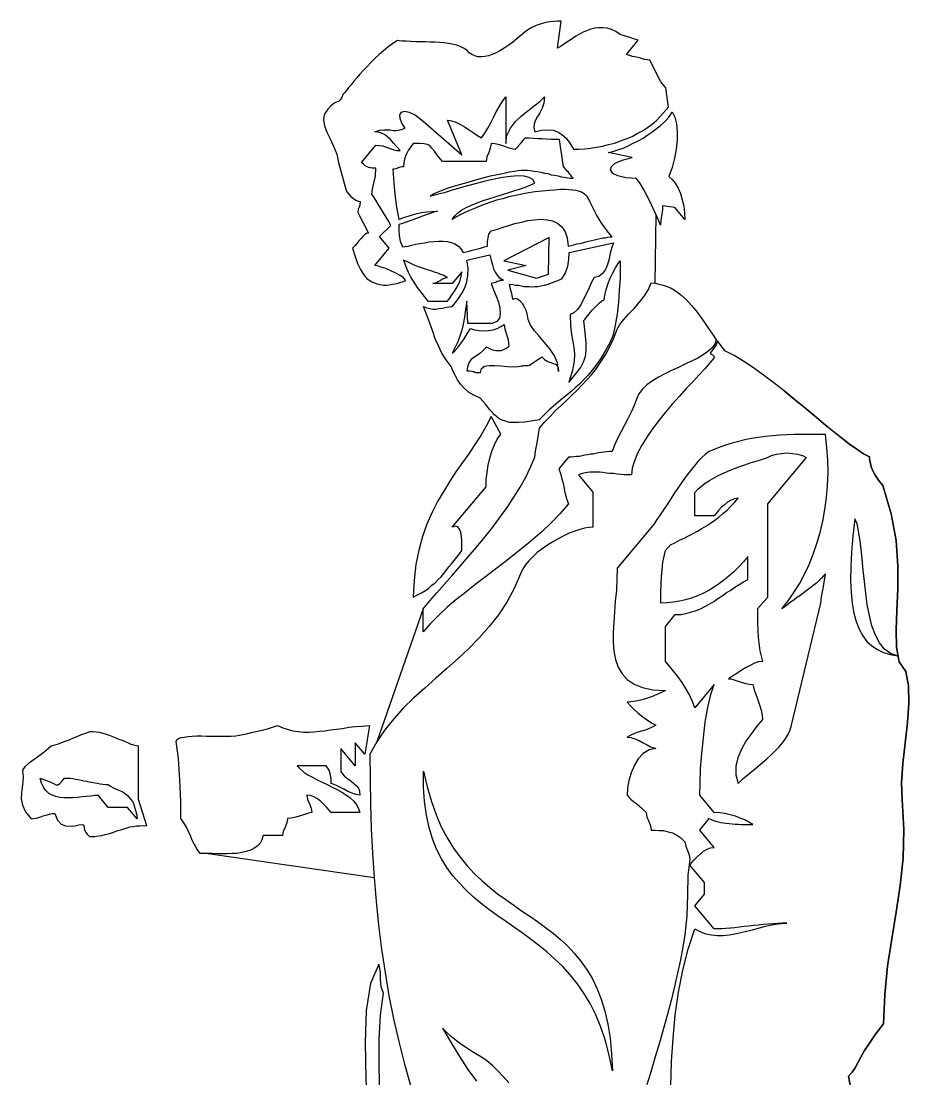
# Model space of a CAD drawing. Extents: x 142.12 to 142.78, y 53.81 to 55.57.
# Drawn here: x 142.117 to 142.777, y 54.781 to 55.567 of the extents above; entities that cross this region are included whole.
import ezdxf

# ---------------------------------------------------------------- set-up
doc = ezdxf.new("R2010")
doc.units = 0
doc.layers.get('0').update_dxf_attribs({"linetype": 'CONTINUOUS'})

msp = doc.modelspace()

# ---------------------------------------------------------------- linework, layer by layer
for p, q in [((142.58806, 55.37232), (142.58884, 55.42327)), ((142.50933, 55.40623), (142.47552, 55.38903)), ((142.50874, 55.37896), (142.50933, 55.40623)), ((142.47552, 55.38903), (142.49213, 55.38548)), ((142.49213, 55.38548), (142.47849, 55.38192)), ((142.47849, 55.38192), (142.49984, 55.37599)), ((142.49984, 55.37599), (142.50874, 55.37896)), ((142.41554, 55.13018), (142.38132, 55.03138)), ((142.25587, 54.94814), (142.37918, 54.93044))]:
    msp.add_line(p, q)
at = {"linetype": 'CONTINUOUS'}
for points in [[(142.52738, 55.4719), (142.53146, 55.47209), (142.53574, 55.47228), (142.54002, 55.47287), (142.54449, 55.47345), (142.54896, 55.47423), (142.55344, 55.4754), (142.55791, 55.47657), (142.56239, 55.47812), (142.56667, 55.47968), (142.57094, 55.48143), (142.57483, 55.48356), (142.57872, 55.48571), (142.58242, 55.48804), (142.58592, 55.49057), (142.58903, 55.49329), (142.59176, 55.49621), (142.59798, 55.50321), (142.59603, 55.5176), (142.59234, 55.52207), (142.58417, 55.53821), (142.58242, 55.53841), (142.58008, 55.5388), (142.57717, 55.53958), (142.57425, 55.54036), (142.57133, 55.54094), (142.569, 55.54172), (142.56744, 55.54211), (142.56686, 55.5423), (142.57541, 55.553), (142.56219, 55.55728), (142.55888, 55.55942), (142.55557, 55.56097), (142.55247, 55.56194), (142.54935, 55.56233), (142.54624, 55.56233), (142.54333, 55.56194), (142.5404, 55.56136), (142.53749, 55.5602), (142.53457, 55.55902), (142.53185, 55.55747), (142.52913, 55.55592), (142.52641, 55.55416), (142.52368, 55.55241), (142.52096, 55.55047), (142.51824, 55.54872), (142.51551, 55.54716), (142.51824, 55.5672), (142.51551, 55.5672), (142.51279, 55.567), (142.50987, 55.56681), (142.50676, 55.56623), (142.50346, 55.56525), (142.49976, 55.56408), (142.49606, 55.56214), (142.49179, 55.55961), (142.48848, 55.55669), (142.48536, 55.55397), (142.48206, 55.55144), (142.47895, 55.54911), (142.47584, 55.54716), (142.47273, 55.54522), (142.46981, 55.54366), (142.46689, 55.54249), (142.46417, 55.54152), (142.46145, 55.54094), (142.45892, 55.54075), (142.45639, 55.54075), (142.45405, 55.54133), (142.45192, 55.5423), (142.44977, 55.54366), (142.44803, 55.54561), (142.44569, 55.54716), (142.44316, 55.54833), (142.44044, 55.5493), (142.43733, 55.55008), (142.43422, 55.55067), (142.4311, 55.55106), (142.4278, 55.55144), (142.4243, 55.55164), (142.42079, 55.55164), (142.4173, 55.55183), (142.4138, 55.55183), (142.4101, 55.55183), (142.4066, 55.55203), (142.4031, 55.55222), (142.39979, 55.55241), (142.39649, 55.5528), (142.39299, 55.55047), (142.38948, 55.54775), (142.38618, 55.54522), (142.38307, 55.5423), (142.37976, 55.53938), (142.37685, 55.53647), (142.37392, 55.53355), (142.3712, 55.53063), (142.36867, 55.52771), (142.36634, 55.525), (142.36401, 55.52246), (142.36206, 55.51994), (142.36011, 55.51779), (142.35856, 55.51566), (142.3572, 55.5139), (142.35603, 55.51254), (142.35486, 55.51002), (142.3537, 55.50846), (142.35273, 55.50749), (142.35176, 55.5071), (142.35058, 55.50671), (142.34903, 55.50574), (142.34709, 55.50418), (142.34475, 55.50165), (142.34203, 55.49776), (142.34145, 55.49368), (142.34223, 55.4894), (142.34417, 55.48473), (142.3465, 55.47968), (142.34903, 55.47423), (142.35136, 55.46839), (142.35273, 55.46198), (142.35778, 55.44389), (142.35817, 55.44214), (142.35895, 55.44039), (142.36031, 55.43864), (142.36187, 55.43689), (142.36381, 55.43534), (142.36556, 55.43416), (142.36732, 55.43338), (142.36887, 55.433), (142.36867, 55.43047), (142.36809, 55.42891), (142.36732, 55.42736), (142.36712, 55.42483), (142.3749, 55.40966), (142.37354, 55.40927), (142.37218, 55.40849), (142.37081, 55.40713), (142.36945, 55.40558), (142.3679, 55.40382), (142.36634, 55.40188), (142.36478, 55.40013), (142.36303, 55.39838), (142.36517, 55.39216), (142.36693, 55.3869), (142.36906, 55.38243), (142.3712, 55.37873), (142.37373, 55.37582), (142.37704, 55.37348), (142.38112, 55.37193), (142.38618, 55.37096), (142.38851, 55.37096), (142.39065, 55.37115), (142.39279, 55.37154), (142.39493, 55.37193), (142.39707, 55.37232), (142.39901, 55.37309), (142.40096, 55.37368), (142.40271, 55.37446), (142.40115, 55.37621), (142.39863, 55.37815), (142.39532, 55.37991), (142.39163, 55.38165), (142.38793, 55.38321), (142.38443, 55.38437), (142.38171, 55.38516), (142.37976, 55.38555), (142.39045, 55.39838), (142.38326, 55.40713), (142.39163, 55.4153), (142.39006, 55.41822), (142.38812, 55.42133), (142.38618, 55.42464), (142.38423, 55.42794), (142.38229, 55.43106), (142.38053, 55.43416), (142.37879, 55.43669), (142.37743, 55.43864), (142.37801, 55.44214), (142.37898, 55.44661), (142.38015, 55.45186), (142.38053, 55.45789), (142.37918, 55.45789), (142.37782, 55.45789), (142.37645, 55.45809), (142.37528, 55.45847), (142.37392, 55.45886), (142.37257, 55.45964), (142.3712, 55.46081), (142.36984, 55.46217), (142.38053, 55.47501), (142.38307, 55.47482), (142.3854, 55.47442), (142.38754, 55.47364), (142.38968, 55.47306), (142.39163, 55.47228), (142.39376, 55.47151), (142.3961, 55.47112), (142.39863, 55.47093), (142.3961, 55.47384), (142.39357, 55.47657), (142.39143, 55.47909), (142.38929, 55.48104), (142.38696, 55.48279), (142.38481, 55.48395), (142.38229, 55.48473), (142.37976, 55.48493), (142.38346, 55.4861), (142.38637, 55.48648), (142.38871, 55.48648), (142.39104, 55.48629), (142.39337, 55.4859), (142.3957, 55.4859), (142.39863, 55.48648), (142.40232, 55.48765), (142.39979, 55.49135), (142.39863, 55.49485), (142.39843, 55.49757), (142.3996, 55.49951), (142.40193, 55.5003), (142.40523, 55.49951), (142.4099, 55.49718), (142.41554, 55.49271), (142.44452, 55.46781), (142.43383, 55.49348), (142.43675, 55.49309), (142.43985, 55.49212), (142.44297, 55.49057), (142.44647, 55.48862), (142.44977, 55.48648), (142.45289, 55.48434), (142.456, 55.4822), (142.45892, 55.48046), (142.46145, 55.48395), (142.46378, 55.48765), (142.46592, 55.49154), (142.46806, 55.49563), (142.47, 55.49971), (142.47215, 55.50359), (142.47447, 55.50729), (142.47701, 55.5108), (142.47701, 55.47618), (142.47798, 55.4822), (142.4805, 55.48765), (142.4842, 55.49251), (142.48867, 55.49679), (142.49354, 55.50049), (142.4982, 55.50418), (142.50248, 55.50749), (142.50579, 55.5108), (142.5054, 55.50632), (142.50423, 55.50243), (142.50248, 55.49912), (142.50073, 55.49621), (142.49917, 55.49348), (142.4982, 55.49076), (142.49782, 55.48804), (142.49859, 55.48493), (142.50365, 55.4861), (142.50812, 55.48648), (142.51221, 55.4861), (142.5157, 55.48493), (142.51882, 55.48279), (142.52193, 55.48007), (142.52465, 55.47637), (142.52738, 55.4719)], [(142.55324, 55.46956), (142.55675, 55.47034), (142.56044, 55.47151), (142.56433, 55.47287), (142.56803, 55.47442), (142.57172, 55.47637), (142.57541, 55.47831), (142.57911, 55.48026), (142.58261, 55.48259), (142.58572, 55.48473), (142.58884, 55.48707), (142.59176, 55.4894), (142.59428, 55.49154), (142.59642, 55.49368), (142.59817, 55.49582), (142.59972, 55.49796), (142.6007, 55.49971), (142.60265, 55.49582), (142.604, 55.49076), (142.60459, 55.48513), (142.60459, 55.4787), (142.60381, 55.47209), (142.60245, 55.46529), (142.6007, 55.45828), (142.59817, 55.45167), (142.6007, 55.44953), (142.60303, 55.44661), (142.60517, 55.44311), (142.60693, 55.43902), (142.60829, 55.43436), (142.60945, 55.4295), (142.61003, 55.42464), (142.61023, 55.41977), (142.60284, 55.42852), (142.5937, 55.42989), (142.5935, 55.42658), (142.59292, 55.42269), (142.59234, 55.41899), (142.59214, 55.4155), (142.59058, 55.41919), (142.58884, 55.42327), (142.5867, 55.42794), (142.58436, 55.4328), (142.58203, 55.43767), (142.5795, 55.44233), (142.57697, 55.44642), (142.57425, 55.45012), (142.56628, 55.4507), (142.56044, 55.45206), (142.55655, 55.454), (142.55499, 55.45653), (142.55557, 55.45906), (142.5585, 55.46159), (142.56355, 55.46392), (142.57114, 55.46587), (142.55324, 55.46956)], [(142.42994, 55.46295), (142.42644, 55.46723), (142.4241, 55.47054), (142.42216, 55.47287), (142.4206, 55.47462), (142.41866, 55.4754), (142.41632, 55.47598), (142.41302, 55.47618), (142.40835, 55.47618), (142.40699, 55.47442), (142.40582, 55.47287), (142.40446, 55.47093), (142.40349, 55.46898), (142.40252, 55.46684), (142.40174, 55.46451), (142.40135, 55.46198), (142.40115, 55.45886), (142.39998, 55.45886), (142.39882, 55.45867), (142.39785, 55.45828), (142.39707, 55.45809), (142.39629, 55.4577), (142.39532, 55.45731), (142.39415, 55.45712), (142.39299, 55.45712), (142.39376, 55.44661), (142.39454, 55.43844), (142.39551, 55.43028), (142.39746, 55.41977), (142.40096, 55.42114), (142.40446, 55.4223), (142.40777, 55.42327), (142.41127, 55.42424), (142.41477, 55.42483), (142.41846, 55.42542), (142.42236, 55.42561), (142.42624, 55.4258), (142.4241, 55.42542), (142.42079, 55.42424), (142.41652, 55.42269), (142.41185, 55.42094), (142.40719, 55.41919), (142.40291, 55.41763), (142.3996, 55.41647), (142.39746, 55.41608), (142.39746, 55.4118), (142.39785, 55.40771), (142.39863, 55.40363), (142.40018, 55.39935), (142.40213, 55.39955), (142.40446, 55.39994), (142.40719, 55.40052), (142.4101, 55.4013), (142.41341, 55.40188), (142.41672, 55.40246), (142.42021, 55.40305), (142.42371, 55.40343), (142.42702, 55.40363), (142.43032, 55.40363), (142.43363, 55.40324), (142.43655, 55.40266), (142.43927, 55.40149), (142.44181, 55.39994), (142.44375, 55.39779), (142.4453, 55.39508), (142.44764, 55.39566), (142.44977, 55.39624), (142.45211, 55.39682), (142.45444, 55.39741), (142.45659, 55.39799), (142.45892, 55.39857), (142.46125, 55.39935), (142.46358, 55.39994), (142.46358, 55.40305), (142.46397, 55.40597), (142.46456, 55.40888), (142.46611, 55.41122), (142.46845, 55.4118), (142.47156, 55.41277), (142.47525, 55.41393), (142.47934, 55.4153), (142.48381, 55.41666), (142.48867, 55.41783), (142.49354, 55.41899), (142.4984, 55.41958), (142.50307, 55.41997), (142.50774, 55.41958), (142.51182, 55.4186), (142.51551, 55.41686), (142.51882, 55.41433), (142.52115, 55.41064), (142.52271, 55.40597), (142.52349, 55.39994), (142.52562, 55.40033), (142.52777, 55.40091), (142.5299, 55.40149), (142.53205, 55.40188), (142.53418, 55.40246), (142.53652, 55.40305), (142.53866, 55.40363), (142.54079, 55.40421), (142.54294, 55.4046), (142.54507, 55.40519), (142.54722, 55.40558), (142.54916, 55.40597), (142.5511, 55.40616), (142.55286, 55.40655), (142.5546, 55.40674), (142.55616, 55.40674), (142.55344, 55.41005), (142.55091, 55.41335), (142.54858, 55.41666), (142.54644, 55.41997), (142.54449, 55.42327), (142.54274, 55.42658), (142.54119, 55.42969), (142.53963, 55.433), (142.53905, 55.43436), (142.53827, 55.43553), (142.53749, 55.43669), (142.53652, 55.43786), (142.53554, 55.43864), (142.53418, 55.43961), (142.53282, 55.4402), (142.53107, 55.44078), (142.52913, 55.44136), (142.5268, 55.44156), (142.52407, 55.44175), (142.52115, 55.44195), (142.51765, 55.44195), (142.51357, 55.44156), (142.50929, 55.44136), (142.50423, 55.44078), (142.49898, 55.4402), (142.49392, 55.43942), (142.48906, 55.43844), (142.4842, 55.43747), (142.47934, 55.4365), (142.47486, 55.43514), (142.47019, 55.43397), (142.46592, 55.43261), (142.46184, 55.43106), (142.45775, 55.4295), (142.45386, 55.42794), (142.45016, 55.42639), (142.44667, 55.42483), (142.44316, 55.42308), (142.44005, 55.42152), (142.43714, 55.41977), (142.43888, 55.42211), (142.44122, 55.42444), (142.44413, 55.42658), (142.44764, 55.42852), (142.45153, 55.43028), (142.4558, 55.43203), (142.46027, 55.43377), (142.46514, 55.43534), (142.46981, 55.43689), (142.47467, 55.43825), (142.47934, 55.43981), (142.48381, 55.44117), (142.48809, 55.44253), (142.49218, 55.44389), (142.49567, 55.44545), (142.49879, 55.44681), (142.49723, 55.44933), (142.49451, 55.45089), (142.49081, 55.45186), (142.48615, 55.45206), (142.4807, 55.45167), (142.47467, 55.45089), (142.46845, 55.44973), (142.46184, 55.44817), (142.45522, 55.44642), (142.44861, 55.44467), (142.44239, 55.44292), (142.43655, 55.44117), (142.4313, 55.43961), (142.42683, 55.43844), (142.42333, 55.43747), (142.42079, 55.43708), (142.42274, 55.43844), (142.42566, 55.43981), (142.42935, 55.44136), (142.43363, 55.44292), (142.4385, 55.44447), (142.44375, 55.44603), (142.44919, 55.44758), (142.45483, 55.44914), (142.46027, 55.4507), (142.46572, 55.45206), (142.47097, 55.45322), (142.47584, 55.4542), (142.47992, 55.45517), (142.48362, 55.45576), (142.48634, 55.45614), (142.48829, 55.45634), (142.49061, 55.45634), (142.49315, 55.45634), (142.49548, 55.45614), (142.49801, 55.45576), (142.50053, 55.45537), (142.50326, 55.45478), (142.50579, 55.4542), (142.50832, 55.45381), (142.51084, 55.45303), (142.51337, 55.45264), (142.5159, 55.45206), (142.51824, 55.45148), (142.52057, 55.45109), (142.52291, 55.4507), (142.52504, 55.45051), (142.52719, 55.45051), (142.52621, 55.45148), (142.52543, 55.45264), (142.52446, 55.45361), (142.52368, 55.45478), (142.52271, 55.45576), (142.52174, 55.45692), (142.52096, 55.45789), (142.51998, 55.45906), (142.51921, 55.46392), (142.51862, 55.46898), (142.51785, 55.47403), (142.51707, 55.47909), (142.51376, 55.47909), (142.51065, 55.47929), (142.50735, 55.47948), (142.50423, 55.47968), (142.50092, 55.47968), (142.49762, 55.47987), (142.49451, 55.48007), (142.4912, 55.48026), (142.49023, 55.47909), (142.48945, 55.47812), (142.48848, 55.47695), (142.4877, 55.47598), (142.48673, 55.47501), (142.48595, 55.47384), (142.48498, 55.47287), (142.48401, 55.4717), (142.48245, 55.4719), (142.4807, 55.47248), (142.47875, 55.47306), (142.47642, 55.47403), (142.47409, 55.47482), (142.47137, 55.4754), (142.46884, 55.47598), (142.46611, 55.47618), (142.46553, 55.47287), (142.46436, 55.46956), (142.463, 55.46626), (142.46242, 55.46295), (142.46047, 55.46295), (142.45833, 55.46295), (142.45639, 55.46295), (142.45425, 55.46295), (142.45231, 55.46295), (142.45016, 55.46295), (142.44822, 55.46295), (142.44608, 55.46295), (142.44413, 55.46295), (142.442, 55.46295), (142.44005, 55.46295), (142.43791, 55.46295), (142.43597, 55.46295), (142.43402, 55.46295), (142.43189, 55.46295), (142.42994, 55.46295)], [(142.51629, 55.30678), (142.51551, 55.313), (142.51318, 55.31844), (142.50987, 55.3235), (142.50598, 55.32817), (142.5021, 55.33264), (142.4984, 55.33692), (142.49548, 55.34101), (142.49373, 55.34529), (142.49334, 55.34839), (142.49237, 55.35151), (142.49101, 55.35442), (142.48945, 55.35715), (142.4877, 55.35909), (142.48575, 55.36046), (142.48401, 55.36104), (142.48226, 55.36026), (142.48187, 55.36337), (142.48109, 55.3661), (142.48031, 55.36881), (142.47992, 55.37174), (142.48226, 55.37135), (142.48439, 55.37096), (142.48654, 55.37076), (142.48848, 55.37038), (142.49042, 55.36999), (142.49237, 55.36979), (142.49431, 55.36979), (142.49646, 55.3696), (142.49859, 55.36979), (142.50092, 55.36999), (142.50326, 55.37038), (142.50598, 55.37096), (142.50871, 55.37174), (142.51182, 55.3729), (142.51512, 55.37406), (142.51882, 55.37563), (142.52154, 55.3801), (142.52329, 55.38496), (142.52407, 55.39002), (142.52426, 55.39508), (142.55714, 55.40227), (142.55597, 55.39877), (142.5548, 55.39468), (142.55383, 55.39041), (142.55266, 55.38632), (142.5511, 55.38243), (142.54896, 55.37951), (142.54624, 55.37737), (142.54274, 55.3766), (142.54079, 55.37309), (142.53905, 55.36901), (142.5371, 55.36473), (142.53496, 55.36046), (142.53282, 55.35637), (142.53049, 55.35287), (142.52777, 55.35034), (142.52485, 55.34898), (142.52523, 55.34062), (142.52601, 55.3342), (142.52699, 55.32894), (142.52777, 55.32447), (142.52816, 55.31981), (142.52796, 55.31436), (142.5266, 55.30755), (142.52407, 55.29841), (142.52893, 55.30464), (142.53263, 55.3095), (142.53496, 55.31377), (142.53632, 55.31786), (142.53691, 55.32253), (142.53691, 55.32817), (142.53613, 55.33537), (142.53515, 55.3447), (142.53574, 55.34529), (142.5371, 55.34703), (142.53905, 55.34956), (142.54138, 55.35229), (142.54391, 55.35501), (142.54644, 55.35754), (142.54858, 55.35929), (142.55032, 55.35987), (142.55071, 55.36337), (142.55169, 55.36745), (142.55305, 55.37174), (142.5548, 55.37602), (142.55675, 55.3801), (142.55869, 55.38379), (142.56063, 55.3869), (142.56219, 55.38904), (142.56219, 55.38321), (142.562, 55.37582), (142.56141, 55.36726), (142.56083, 55.35831), (142.55985, 55.34937), (142.5585, 55.34101), (142.55694, 55.334), (142.5548, 55.32855), (142.5513, 55.32233), (142.54799, 55.31689), (142.54468, 55.31203), (142.54138, 55.30775), (142.53827, 55.30385), (142.53496, 55.30036), (142.53185, 55.29724), (142.52874, 55.29452), (142.52562, 55.2918), (142.52252, 55.28907), (142.51921, 55.28655), (142.5159, 55.28382), (142.5126, 55.28091), (142.50909, 55.27799), (142.50559, 55.27449), (142.5019, 55.2708), (142.49606, 55.26963), (142.49101, 55.26904), (142.48673, 55.26865), (142.48284, 55.26865), (142.47953, 55.26885), (142.47681, 55.26963), (142.47428, 55.27041), (142.47215, 55.27157), (142.47039, 55.27293), (142.46864, 55.27449), (142.46709, 55.27624), (142.46533, 55.27818), (142.46378, 55.28013), (142.46203, 55.28246), (142.46008, 55.2846), (142.45795, 55.28694), (142.45328, 55.28907), (142.44939, 55.29141), (142.44608, 55.29433), (142.44336, 55.29724), (142.44122, 55.30055), (142.43947, 55.30385), (142.43772, 55.30716), (142.43636, 55.31047), (142.43266, 55.31534), (142.42955, 55.32039), (142.42702, 55.32564), (142.42468, 55.33109), (142.42274, 55.33653), (142.4206, 55.34256), (142.41846, 55.34859), (142.41593, 55.35501), (142.41827, 55.35403), (142.4206, 55.35345), (142.42274, 55.35306), (142.42488, 55.35306), (142.42722, 55.35345), (142.42994, 55.35384), (142.43325, 55.35442), (142.43714, 55.35501), (142.43985, 55.35831), (142.44239, 55.36162), (142.44472, 55.36513), (142.44667, 55.36901), (142.44803, 55.37329), (142.4488, 55.37796), (142.449, 55.3834), (142.44803, 55.38943), (142.46514, 55.39332), (142.46611, 55.38943), (142.46709, 55.38593), (142.46806, 55.38301), (142.46922, 55.38049), (142.47058, 55.37834), (142.47195, 55.37679), (142.4737, 55.37563), (142.47544, 55.37465), (142.47428, 55.37446), (142.47292, 55.37426), (142.47195, 55.37387), (142.47078, 55.37348), (142.46961, 55.3729), (142.46864, 55.37251), (142.46728, 55.37232), (142.46611, 55.37212), (142.46806, 55.36745), (142.47, 55.36279), (142.47156, 55.35812), (142.47273, 55.35384), (142.47292, 55.34976), (142.47234, 55.34645), (142.47039, 55.34392), (142.46689, 55.34237), (142.4488, 55.34237), (142.44803, 55.35909), (142.44725, 55.35267), (142.44628, 55.34703), (142.4453, 55.34198), (142.44433, 55.33731), (142.44297, 55.33303), (142.44141, 55.32875), (142.43947, 55.32467), (142.43714, 55.3202), (142.43927, 55.32214), (142.44122, 55.32428), (142.44297, 55.32642), (142.44452, 55.32855), (142.44608, 55.33109), (142.44764, 55.33342), (142.44919, 55.33595), (142.45075, 55.33867), (142.45386, 55.3377), (142.45736, 55.33712), (142.46086, 55.33692), (142.46417, 55.33712), (142.46767, 55.3377), (142.47078, 55.33867), (142.4735, 55.34004), (142.47584, 55.34159), (142.47642, 55.33809), (142.47759, 55.33439), (142.47875, 55.33031), (142.47934, 55.32526), (142.47759, 55.32389), (142.47564, 55.32292), (142.4737, 55.32214), (142.47176, 55.32195), (142.46961, 55.32195), (142.46748, 55.32253), (142.46514, 55.3235), (142.46281, 55.32486), (142.46008, 55.32214), (142.45775, 55.32), (142.45541, 55.31844), (142.45328, 55.31708), (142.45133, 55.31553), (142.44997, 55.31358), (142.4488, 55.31086), (142.44803, 55.30716), (142.45016, 55.30716), (142.45172, 55.30697), (142.4525, 55.30678), (142.45328, 55.30658), (142.45386, 55.30619), (142.45464, 55.306), (142.45619, 55.30581), (142.45833, 55.30581), (142.45911, 55.30891), (142.46125, 55.31067), (142.46475, 55.31125), (142.46903, 55.31125), (142.4737, 55.31086), (142.47837, 55.31028), (142.48265, 55.31008), (142.48634, 55.31047), (142.48751, 55.31067), (142.48848, 55.31086), (142.48964, 55.31086), (142.49061, 55.31106), (142.49159, 55.31106), (142.49257, 55.31125), (142.49373, 55.31125), (142.4947, 55.31144), (142.50384, 55.31767), (142.50598, 55.31553), (142.50832, 55.31416), (142.51045, 55.31339), (142.5124, 55.31261), (142.51396, 55.31203), (142.51532, 55.31086), (142.5161, 55.3093), (142.51629, 55.30678)], [(142.40115, 55.38943), (142.40271, 55.38477), (142.40446, 55.38049), (142.4066, 55.3766), (142.40893, 55.37271), (142.41127, 55.3692), (142.41399, 55.36571), (142.41652, 55.3624), (142.41924, 55.35909), (142.43363, 55.35909), (142.43519, 55.36104), (142.43675, 55.36317), (142.4385, 55.36571), (142.44024, 55.36843), (142.44181, 55.37135), (142.44316, 55.37446), (142.44394, 55.37757), (142.44433, 55.38088), (142.43714, 55.37212), (142.42274, 55.37212), (142.4241, 55.37232), (142.42546, 55.3729), (142.42683, 55.37348), (142.42819, 55.37446), (142.42955, 55.37524), (142.43091, 55.37582), (142.43227, 55.3764), (142.43363, 55.3766), (142.43227, 55.37737), (142.43091, 55.37796), (142.42955, 55.37854), (142.42799, 55.37912), (142.42663, 55.37971), (142.42488, 55.3803), (142.42333, 55.38088), (142.42158, 55.38146), (142.41963, 55.38204), (142.41749, 55.38282), (142.41515, 55.3836), (142.41282, 55.38437), (142.41029, 55.38535), (142.40738, 55.38652), (142.40446, 55.38788), (142.40115, 55.38943)], [(142.58514, 55.37251), (142.58806, 55.37232), (142.59097, 55.37174), (142.59409, 55.37096), (142.59701, 55.36999), (142.59992, 55.36862), (142.60245, 55.36726), (142.60498, 55.36551), (142.60712, 55.36376), (142.6114, 55.35987), (142.61509, 55.35579), (142.61859, 55.3517), (142.62171, 55.34742), (142.62481, 55.34314), (142.62774, 55.33867), (142.63065, 55.33439), (142.63357, 55.33012), (142.6324, 55.327), (142.63026, 55.32408), (142.62735, 55.32156), (142.62384, 55.31902), (142.61976, 55.31669), (142.61509, 55.31436), (142.61023, 55.31203), (142.60536, 55.30969), (142.60031, 55.30736), (142.59525, 55.30503), (142.59058, 55.3025), (142.58611, 55.29977), (142.58203, 55.29666), (142.57872, 55.29355), (142.576, 55.29005), (142.57425, 55.28616), (142.5725, 55.2813), (142.57036, 55.27644), (142.56783, 55.27157), (142.5653, 55.26671), (142.56258, 55.26165), (142.56005, 55.25679), (142.55791, 55.25193), (142.55616, 55.24707), (142.55422, 55.24707), (142.55208, 55.24687), (142.55013, 55.24668), (142.54819, 55.24648), (142.54605, 55.2461), (142.5441, 55.24571), (142.54197, 55.24532), (142.54002, 55.24512), (142.53788, 55.24473), (142.53593, 55.24434), (142.53379, 55.24395), (142.53185, 55.24356), (142.52971, 55.24337), (142.52777, 55.24318), (142.52562, 55.24298), (142.52368, 55.24298), (142.51649, 55.23423), (142.51765, 55.23093), (142.51862, 55.22762), (142.5194, 55.2245), (142.52018, 55.2212), (142.52076, 55.21789), (142.52154, 55.21478), (142.52252, 55.21148), (142.52368, 55.20817), (142.51746, 55.20098), (142.51104, 55.19436), (142.50423, 55.18775), (142.49723, 55.18172), (142.49003, 55.17569), (142.48284, 55.17005), (142.47564, 55.16441), (142.46845, 55.15896), (142.46106, 55.15332), (142.45405, 55.14807), (142.44706, 55.14243), (142.44005, 55.13699), (142.43344, 55.13135), (142.42722, 55.12551), (142.42119, 55.11928), (142.41554, 55.11306), (142.41554, 55.13018), (142.4206, 55.13602), (142.42585, 55.14204), (142.4315, 55.14846), (142.43733, 55.15508), (142.44316, 55.16188), (142.44919, 55.16888), (142.45522, 55.17608), (142.46125, 55.18327), (142.46709, 55.19067), (142.47273, 55.19805), (142.47817, 55.20564), (142.48303, 55.21322), (142.4877, 55.22062), (142.49198, 55.2282), (142.49548, 55.2356), (142.49859, 55.24298), (142.49917, 55.24746), (142.50034, 55.25368), (142.50151, 55.2599), (142.5021, 55.26457), (142.50618, 55.26924), (142.51026, 55.27351), (142.51415, 55.2776), (142.51824, 55.28149), (142.52213, 55.28519), (142.52601, 55.28888), (142.5299, 55.29258), (142.5336, 55.29647), (142.5373, 55.30036), (142.54099, 55.30444), (142.54449, 55.30891), (142.5478, 55.31377), (142.5511, 55.31902), (142.55422, 55.32486), (142.55714, 55.33109), (142.55985, 55.33809), (142.56181, 55.34159), (142.56472, 55.34529), (142.56841, 55.34937), (142.5725, 55.35364), (142.57639, 55.35831), (142.58008, 55.36298), (142.5832, 55.36765), (142.58514, 55.37251)], [(142.73567, 54.76279), (142.73198, 54.78263), (142.73451, 54.78555), (142.73685, 54.78885), (142.73879, 54.79255), (142.74112, 54.79683), (142.74384, 54.80169), (142.74735, 54.80733), (142.75201, 54.81394), (142.75785, 54.82153), (142.75882, 54.8435), (142.76096, 54.8645), (142.76407, 54.88473), (142.76738, 54.90457), (142.77029, 54.92441), (142.77244, 54.94483), (142.77302, 54.96603), (142.77166, 54.98839), (142.77127, 55.00085), (142.77224, 55.01524), (142.77399, 55.03021), (142.77574, 55.04558), (142.77672, 55.05997), (142.77652, 55.073), (142.77438, 55.0835), (142.76951, 55.0907), (142.76757, 55.10178), (142.76738, 55.11462), (142.76777, 55.12901), (142.76854, 55.14496), (142.76854, 55.16227), (142.76718, 55.18094), (142.76368, 55.20078), (142.75746, 55.22198), (142.75415, 55.22587), (142.75163, 55.22956), (142.74987, 55.23287), (142.74871, 55.23579), (142.74812, 55.23831), (142.74773, 55.24046), (142.74754, 55.24201), (142.74735, 55.24318), (142.74307, 55.24551), (142.73801, 55.24881), (142.73256, 55.25271), (142.72654, 55.25737), (142.72011, 55.26243), (142.71331, 55.26807), (142.70631, 55.2739), (142.69892, 55.28013), (142.69153, 55.28616), (142.68394, 55.29238), (142.67636, 55.29822), (142.66877, 55.30405), (142.66119, 55.3093), (142.65399, 55.31416), (142.6468, 55.31864), (142.63998, 55.32214), (142.63882, 55.3235), (142.63765, 55.32506), (142.63668, 55.32642), (142.6359, 55.32758), (142.63512, 55.32855), (142.63473, 55.32914), (142.63434, 55.32914), (142.63415, 55.32875), (142.63337, 55.32661), (142.63182, 55.32408), (142.63006, 55.32156), (142.62909, 55.32039), (142.62929, 55.31981), (142.63084, 55.31902), (142.63202, 55.31786), (142.63182, 55.3165), (142.62871, 55.313), (142.62501, 55.30872), (142.62073, 55.30424), (142.61626, 55.29919), (142.6112, 55.29394), (142.60615, 55.2883), (142.60089, 55.28246), (142.59584, 55.27644), (142.59078, 55.27021), (142.58611, 55.26398), (142.58184, 55.25796), (142.57814, 55.25193), (142.57502, 55.2459), (142.57269, 55.24026), (142.57114, 55.23481), (142.57055, 55.22976), (142.56783, 55.22976), (142.5651, 55.22995), (142.56258, 55.23015), (142.55985, 55.23034), (142.55714, 55.23073), (142.5546, 55.23093), (142.55189, 55.23112), (142.54935, 55.23151), (142.54702, 55.2317), (142.54449, 55.2317), (142.54216, 55.2317), (142.53982, 55.2317), (142.53749, 55.23151), (142.53515, 55.23112), (142.53321, 55.23054), (142.53107, 55.22976), (142.54177, 55.21692), (142.54177, 55.19086), (142.53885, 55.19067), (142.53554, 55.19008), (142.53205, 55.18911), (142.52835, 55.18794), (142.52426, 55.18639), (142.52018, 55.18444), (142.5161, 55.1823), (142.51202, 55.17997), (142.50812, 55.17744), (142.50423, 55.17472), (142.50053, 55.17199), (142.49723, 55.16888), (142.49431, 55.16577), (142.49159, 55.16266), (142.48945, 55.15955), (142.4879, 55.15624), (142.48342, 55.14535), (142.47778, 55.13524), (142.47156, 55.12571), (142.46475, 55.11695), (142.45736, 55.10859), (142.44958, 55.10081), (142.44161, 55.09322), (142.43325, 55.08584), (142.42507, 55.07864), (142.41691, 55.07125), (142.40874, 55.06405), (142.40115, 55.05647), (142.39396, 55.04849), (142.38715, 55.04033), (142.38132, 55.03138), (142.37606, 55.02204), (142.37626, 55.00337), (142.37645, 54.9849), (142.37704, 54.96661), (142.37801, 54.94852), (142.37918, 54.93044), (142.38073, 54.91255), (142.38248, 54.89485), (142.38462, 54.87715), (142.38735, 54.85984), (142.39026, 54.84253), (142.39357, 54.82542), (142.39746, 54.80849), (142.40174, 54.79157), (142.4066, 54.77504)], [(142.68394, 55.29238), (142.68394, 55.29238), (142.69153, 55.28616), (142.69892, 55.28013), (142.70631, 55.2739), (142.71331, 55.26807), (142.72011, 55.26263), (142.72654, 55.25737), (142.73256, 55.25271), (142.73801, 55.24881), (142.74307, 55.24551), (142.74735, 55.24318), (142.74754, 55.24201), (142.74773, 55.24046), (142.74812, 55.23831), (142.74871, 55.23579), (142.74987, 55.23287), (142.75163, 55.22956), (142.75415, 55.22587), (142.75746, 55.22198), (142.76368, 55.20078), (142.76718, 55.18094), (142.76854, 55.16227), (142.76854, 55.14496), (142.76777, 55.12901), (142.76738, 55.11462), (142.76757, 55.10178), (142.76951, 55.0907), (142.77438, 55.0835), (142.77652, 55.073), (142.77672, 55.05997), (142.77574, 55.04558), (142.77399, 55.03021), (142.77224, 55.01524), (142.77127, 55.00085), (142.77166, 54.98839), (142.77302, 54.96603), (142.77244, 54.94483), (142.77029, 54.92441), (142.76738, 54.90457), (142.76407, 54.88473), (142.76096, 54.8645), (142.75882, 54.8435), (142.75785, 54.82153), (142.75201, 54.81394), (142.74735, 54.80733), (142.74384, 54.80169), (142.74112, 54.79683), (142.73879, 54.79255), (142.73685, 54.78885), (142.73451, 54.78555), (142.73198, 54.78263), (142.73567, 54.76279)], [(142.46611, 55.27313), (142.46242, 55.26593), (142.45853, 55.25912), (142.45405, 55.25232), (142.44958, 55.24551), (142.44491, 55.23889), (142.44005, 55.23209), (142.43538, 55.22509), (142.43091, 55.2177), (142.42644, 55.21012), (142.42236, 55.20195), (142.41846, 55.19319), (142.41515, 55.18405), (142.41244, 55.17394), (142.41029, 55.16324), (142.40893, 55.15157), (142.40835, 55.13893), (142.41146, 55.14049), (142.41438, 55.14204), (142.4173, 55.14379), (142.41982, 55.14555), (142.42216, 55.14768), (142.42449, 55.14963), (142.42683, 55.15196), (142.42896, 55.1541), (142.43091, 55.15644), (142.43286, 55.15877), (142.4348, 55.1613), (142.43675, 55.16363), (142.43869, 55.16616), (142.44063, 55.16868), (142.44258, 55.17102), (142.44452, 55.17355), (142.44452, 55.17705), (142.44433, 55.18055), (142.44413, 55.18405), (142.44355, 55.18716), (142.44278, 55.1895), (142.44141, 55.19125), (142.43966, 55.19164), (142.43733, 55.19086), (142.46242, 55.22101), (142.46261, 55.22606), (142.4632, 55.23151), (142.46397, 55.23695), (142.46514, 55.2422), (142.4667, 55.24746), (142.46864, 55.25212), (142.47078, 55.2564), (142.47331, 55.2601), (142.46611, 55.27313)], [(142.71467, 55.2599), (142.70864, 55.2599), (142.70281, 55.2599), (142.69717, 55.2599), (142.69153, 55.25971), (142.68608, 55.25951), (142.68083, 55.25932), (142.67538, 55.25873), (142.67013, 55.25834), (142.66488, 55.25757), (142.65982, 55.25679), (142.65457, 55.25582), (142.64932, 55.25446), (142.64426, 55.25309), (142.63901, 55.25135), (142.63376, 55.2494), (142.62832, 55.24707), (142.62559, 55.24512), (142.62268, 55.24259), (142.61995, 55.23968), (142.61704, 55.23637), (142.61412, 55.23267), (142.6112, 55.22878), (142.60829, 55.2247), (142.60536, 55.22062), (142.60245, 55.21634), (142.59972, 55.21206), (142.59701, 55.20778), (142.59428, 55.20389), (142.59195, 55.2), (142.58942, 55.1965), (142.58728, 55.19339), (142.58514, 55.19067), (142.55985, 55.16033), (142.55966, 55.15216), (142.55927, 55.14398), (142.5585, 55.13582), (142.55791, 55.12784), (142.55733, 55.12007), (142.55694, 55.11267), (142.55694, 55.10548), (142.55752, 55.09867), (142.55869, 55.09245), (142.56063, 55.08681), (142.56355, 55.08195), (142.56744, 55.07767), (142.5725, 55.07416), (142.57872, 55.07164), (142.5865, 55.07008), (142.59584, 55.0695), (142.59292, 55.06794), (142.58942, 55.06639), (142.58553, 55.06483), (142.58164, 55.06347), (142.57756, 55.0623), (142.57367, 55.06153), (142.57016, 55.06094), (142.56725, 55.06075), (142.56997, 55.05783), (142.57269, 55.05511), (142.57522, 55.05277), (142.57795, 55.05064), (142.58066, 55.04869), (142.5832, 55.04694), (142.58592, 55.04519), (142.58864, 55.04363), (142.58592, 55.04208), (142.5832, 55.04091), (142.58066, 55.03994), (142.57795, 55.03915), (142.57522, 55.03838), (142.57269, 55.03741), (142.56997, 55.03624), (142.56725, 55.03488), (142.57016, 55.03449), (142.57308, 55.03352), (142.57619, 55.03216), (142.5793, 55.0306), (142.58223, 55.02904), (142.58475, 55.02768), (142.58709, 55.02671), (142.58864, 55.02632), (142.58358, 55.02535), (142.5793, 55.02263), (142.57561, 55.01873), (142.57269, 55.01387), (142.57036, 55.00823), (142.56861, 55.00259), (142.56764, 54.99695), (142.56725, 54.9917), (142.5688, 54.98995), (142.57036, 54.98839), (142.57231, 54.98665), (142.57444, 54.98509), (142.57639, 54.98353), (142.57833, 54.98198), (142.57989, 54.98023), (142.58145, 54.97867), (142.58203, 54.97537), (142.58339, 54.97225), (142.58455, 54.96894), (142.58514, 54.96564), (142.58806, 54.96564), (142.59117, 54.96545), (142.59428, 54.96525), (142.59778, 54.96447), (142.60109, 54.9635), (142.6042, 54.96195), (142.60731, 54.95981), (142.61023, 54.95689), (142.61081, 54.95377), (142.61218, 54.95047), (142.61334, 54.94736), (142.61392, 54.94405), (142.61237, 54.93219), (142.61218, 54.91741), (142.61179, 54.90185), (142.61023, 54.88765), (142.60867, 54.87851), (142.60693, 54.86917), (142.60478, 54.85925), (142.60245, 54.84933), (142.59992, 54.83903), (142.5972, 54.82872), (142.59428, 54.81822), (142.59137, 54.80752), (142.58825, 54.79702), (142.58514, 54.78652), (142.58203, 54.77621)], [(142.59972, 54.77563), (142.60031, 54.79332), (142.60148, 54.81083), (142.60303, 54.82814), (142.60556, 54.84506), (142.60867, 54.8614), (142.61257, 54.87715), (142.61762, 54.89212), (142.62171, 54.88998), (142.62579, 54.88843), (142.63006, 54.88765), (142.63434, 54.88726), (142.63862, 54.88726), (142.6431, 54.88765), (142.64738, 54.88843), (142.65185, 54.8894), (142.65613, 54.89038), (142.6606, 54.89154), (142.66488, 54.89271), (142.66916, 54.89387), (142.67344, 54.89485), (142.67772, 54.89563), (142.682, 54.89621), (142.68608, 54.8964), (142.68258, 54.8964), (142.67908, 54.89621), (142.67557, 54.89602), (142.67208, 54.89582), (142.66838, 54.89543), (142.66488, 54.89504), (142.66119, 54.89465), (142.65769, 54.89426), (142.65418, 54.89387), (142.65068, 54.89348), (142.64738, 54.8931), (142.64407, 54.89271), (142.64076, 54.89251), (142.63765, 54.89232), (142.63473, 54.89212), (142.63202, 54.89212), (142.61762, 54.90924), (142.62481, 54.91799), (142.62481, 54.92674), (142.61392, 54.93958), (142.61548, 54.94153), (142.61723, 54.94347), (142.61937, 54.94581), (142.62171, 54.94794), (142.62404, 54.94989), (142.62676, 54.95145), (142.62929, 54.95242), (142.63202, 54.9528), (142.62132, 54.96564), (142.62832, 54.97439), (142.62968, 54.97361), (142.63143, 54.97284), (142.63299, 54.97225), (142.63493, 54.97187), (142.63688, 54.97128), (142.63882, 54.97109), (142.64096, 54.9707), (142.6431, 54.97051), (142.64543, 54.97031), (142.64757, 54.97012), (142.6499, 54.97012), (142.65205, 54.96992), (142.65438, 54.96992), (142.65652, 54.96992), (142.65866, 54.96992), (142.6608, 54.96992), (142.65788, 54.97167), (142.65476, 54.97322), (142.65127, 54.97459), (142.64777, 54.97595), (142.64388, 54.97712), (142.63998, 54.97789), (142.6361, 54.97847), (142.63202, 54.97867), (142.62132, 54.9917), (142.62151, 55.00065), (142.6219, 55.01115), (142.62287, 55.02263), (142.62404, 55.03429), (142.6254, 55.04597), (142.62735, 55.05686), (142.62948, 55.06639), (142.63202, 55.07397), (142.61762, 55.05647), (142.61587, 55.06133), (142.61373, 55.06619), (142.61101, 55.07086), (142.60809, 55.07553), (142.60498, 55.07981), (142.60168, 55.08389), (142.59875, 55.08759), (142.59584, 55.09109), (142.59584, 55.11715), (142.60303, 55.1259), (142.60712, 55.1261), (142.61081, 55.12668), (142.61451, 55.12765), (142.6182, 55.12881), (142.62171, 55.13018), (142.62501, 55.13193), (142.62832, 55.13368), (142.63163, 55.13563), (142.63473, 55.13776), (142.63785, 55.1399), (142.64096, 55.14204), (142.64426, 55.14418), (142.64738, 55.14632), (142.65049, 55.14826), (142.65379, 55.15021), (142.6571, 55.15196), (142.6571, 55.16907), (142.65379, 55.16519), (142.65029, 55.1613), (142.6466, 55.1578), (142.6429, 55.15449), (142.63921, 55.15157), (142.63531, 55.14865), (142.63143, 55.14613), (142.62754, 55.1436), (142.62345, 55.14165), (142.61917, 55.13971), (142.61489, 55.13815), (142.61062, 55.13679), (142.60615, 55.13582), (142.60168, 55.13504), (142.59701, 55.13465), (142.59234, 55.13446), (142.59234, 55.14301), (142.59273, 55.1541), (142.59389, 55.16499), (142.59584, 55.17355), (142.59953, 55.17783), (142.60284, 55.17938), (142.60634, 55.18114), (142.60964, 55.18269), (142.61295, 55.18444), (142.61626, 55.18619), (142.61956, 55.18794), (142.62287, 55.18989), (142.62618, 55.19183), (142.62929, 55.19397), (142.6324, 55.19611), (142.63551, 55.19844), (142.63843, 55.20098), (142.64155, 55.2035), (142.64426, 55.20642), (142.64719, 55.20933), (142.6499, 55.21245), (142.64719, 55.21206), (142.64465, 55.21109), (142.64193, 55.20953), (142.6396, 55.20758), (142.63727, 55.20545), (142.63531, 55.2033), (142.63357, 55.20117), (142.63202, 55.19941), (142.61762, 55.19941), (142.61762, 55.21673), (142.61976, 55.21906), (142.62248, 55.2214), (142.6254, 55.22353), (142.62851, 55.22568), (142.63202, 55.22762), (142.63551, 55.22956), (142.6394, 55.23131), (142.64329, 55.23306), (142.64719, 55.23462), (142.65107, 55.23598), (142.65476, 55.23734), (142.65866, 55.2387), (142.66216, 55.23987), (142.66566, 55.24085), (142.66877, 55.24182), (142.67169, 55.24279), (142.6746, 55.24415), (142.6783, 55.24512), (142.682, 55.24571), (142.68608, 55.2461), (142.69016, 55.24571), (142.69386, 55.24512), (142.69756, 55.24415), (142.70047, 55.24279), (142.67169, 55.20817), (142.67169, 55.13873), (142.6643, 55.13018), (142.6643, 55.11987), (142.66468, 55.10898), (142.66585, 55.09906), (142.66799, 55.09109), (142.66507, 55.0907), (142.66197, 55.08972), (142.65866, 55.08817), (142.65535, 55.08623), (142.65205, 55.08428), (142.64874, 55.08214), (142.64562, 55.08), (142.64271, 55.07825), (142.64426, 55.07805), (142.64602, 55.07767), (142.64816, 55.07689), (142.65049, 55.07611), (142.65282, 55.07534), (142.65554, 55.07455), (142.65807, 55.07416), (142.6608, 55.07397), (142.66119, 55.07183), (142.66197, 55.0693), (142.66313, 55.066), (142.66449, 55.0625), (142.66566, 55.0588), (142.66683, 55.05491), (142.66761, 55.05122), (142.66799, 55.04791), (142.66371, 55.04285), (142.65963, 55.03741), (142.65554, 55.03177), (142.65224, 55.02574), (142.64951, 55.01951), (142.64816, 55.01309), (142.64816, 55.00668), (142.6499, 55.00026), (142.65146, 55.00201), (142.6536, 55.00395), (142.65593, 55.0059), (142.65866, 55.00823), (142.66158, 55.01057), (142.66468, 55.01309), (142.66799, 55.01582), (142.67111, 55.01873), (142.67441, 55.02166), (142.67733, 55.02457), (142.68024, 55.02768), (142.68297, 55.0308), (142.6853, 55.0339), (142.68725, 55.03721), (142.68861, 55.04033), (142.68958, 55.04363), (142.71117, 55.13446), (142.71176, 55.13912), (142.71292, 55.14535), (142.71409, 55.15157), (142.71467, 55.15624), (142.71331, 55.15468), (142.71176, 55.15293), (142.71, 55.15138), (142.70825, 55.14963), (142.70631, 55.14807), (142.70417, 55.14632), (142.70223, 55.14477), (142.70008, 55.14321), (142.69775, 55.14146), (142.69561, 55.1399), (142.69328, 55.13835), (142.69114, 55.1366), (142.6888, 55.13504), (142.68667, 55.13348), (142.68452, 55.13174), (142.68239, 55.13018), (142.68706, 55.13602), (142.69133, 55.14224), (142.69541, 55.14885), (142.69911, 55.15585), (142.70261, 55.16324), (142.70553, 55.17083), (142.70825, 55.1788), (142.71078, 55.18697), (142.71273, 55.19534), (142.71428, 55.20408), (142.71544, 55.21303), (142.71623, 55.22198), (142.71662, 55.23131), (142.71642, 55.24065), (142.71584, 55.25018), (142.71467, 55.2599)], [(142.76835, 55.09517), (142.7631, 55.09692), (142.75862, 55.10023), (142.75493, 55.1049), (142.75182, 55.11073), (142.74929, 55.11754), (142.74735, 55.12512), (142.74579, 55.13329), (142.74462, 55.14185), (142.74365, 55.15041), (142.74268, 55.15896), (142.7419, 55.16713), (142.74132, 55.17491), (142.74034, 55.18211), (142.73937, 55.18813), (142.7382, 55.19339), (142.73665, 55.19708), (142.73509, 55.18424), (142.73412, 55.17238), (142.73354, 55.16149), (142.73334, 55.15138), (142.73373, 55.14243), (142.73451, 55.13426), (142.73587, 55.12707), (142.73762, 55.12065), (142.73976, 55.11501), (142.74248, 55.11015), (142.74559, 55.10587), (142.74929, 55.10256), (142.75337, 55.09984), (142.75785, 55.0977), (142.7629, 55.09615), (142.76835, 55.09517)], [(142.37567, 55.04343), (142.37509, 55.03896), (142.37412, 55.03274), (142.37295, 55.02652), (142.37237, 55.02204), (142.36517, 55.0306), (142.36517, 55.01348), (142.35447, 55.02632), (142.35447, 55.00901), (142.35701, 55.0061), (142.35973, 55.00376), (142.36206, 55.00201), (142.3642, 55.00026), (142.36595, 54.9987), (142.36751, 54.99676), (142.36829, 54.99462), (142.36867, 54.9917), (142.36575, 54.99209), (142.36284, 54.99306), (142.35973, 54.99442), (142.35662, 54.99598), (142.3537, 54.99754), (142.35117, 54.9989), (142.34884, 54.99987), (142.34728, 55.00026), (142.34728, 55.00356), (142.34689, 55.00687), (142.34572, 55.01018), (142.34358, 55.01348), (142.322, 55.01348), (142.32433, 55.01115), (142.32706, 55.00881), (142.32997, 55.00687), (142.33347, 55.00493), (142.33698, 55.00298), (142.34066, 55.00123), (142.34436, 54.99948), (142.34806, 54.99754), (142.35176, 54.99579), (142.35525, 54.99384), (142.35856, 54.9917), (142.36148, 54.98956), (142.36401, 54.98723), (142.36614, 54.9845), (142.3677, 54.98178), (142.36867, 54.97867), (142.34728, 54.97867), (142.34572, 54.98043), (142.34397, 54.98256), (142.34184, 54.9847), (142.3395, 54.98684), (142.33717, 54.98878), (142.33444, 54.99034), (142.33192, 54.99132), (142.32919, 54.9917), (142.32977, 54.98839), (142.33114, 54.98529), (142.33231, 54.98198), (142.33289, 54.97867), (142.33133, 54.97847), (142.32958, 54.97809), (142.32744, 54.97731), (142.32511, 54.97653), (142.32278, 54.97576), (142.32005, 54.97498), (142.31753, 54.97459), (142.3148, 54.97439), (142.31422, 54.97109), (142.31305, 54.96778), (142.31169, 54.96467), (142.3111, 54.96156), (142.29672, 54.96156), (142.29574, 54.95844), (142.29438, 54.95592), (142.29224, 54.95377), (142.2899, 54.95203), (142.28719, 54.95067), (142.28407, 54.94969), (142.28076, 54.94891), (142.27746, 54.94833), (142.27376, 54.94814), (142.27007, 54.94794), (142.26637, 54.94794), (142.26268, 54.94794), (142.25918, 54.94814), (142.25587, 54.94814), (142.25276, 54.94833), (142.24984, 54.94833), (142.24751, 54.95164), (142.24556, 54.95494), (142.24401, 54.95805), (142.24265, 54.96136), (142.24128, 54.96467), (142.23973, 54.96778), (142.23778, 54.97109), (142.23545, 54.97439), (142.23545, 54.98704), (142.23486, 55.00298), (142.23389, 55.01893), (142.23195, 55.03157), (142.23253, 55.03274), (142.23389, 55.03371), (142.23583, 55.03449), (142.23798, 55.03488), (142.24089, 55.03527), (142.24401, 55.03547), (142.24732, 55.03566), (142.25081, 55.03566), (142.2547, 55.03547), (142.2584, 55.03547), (142.26229, 55.03547), (142.26598, 55.03547), (142.26968, 55.03547), (142.27299, 55.03547), (142.27629, 55.03585), (142.27901, 55.03624), (142.28426, 55.03721), (142.28893, 55.03838), (142.29341, 55.03935), (142.2973, 55.04033), (142.30079, 55.04111), (142.30371, 55.04208), (142.30585, 55.04285), (142.30741, 55.04343), (142.3113, 55.04169), (142.31519, 55.04052), (142.31888, 55.03954), (142.32278, 55.03896), (142.32667, 55.03857), (142.33055, 55.03857), (142.33444, 55.03877), (142.33853, 55.03915), (142.34261, 55.03954), (142.34689, 55.04013), (142.35117, 55.04072), (142.35564, 55.0413), (142.36031, 55.04208), (142.36536, 55.04266), (142.37042, 55.04305), (142.37567, 55.04343)], [(142.20414, 55.02807), (142.20239, 55.02826), (142.20063, 55.02885), (142.1985, 55.02943), (142.19655, 55.03021), (142.19441, 55.03119), (142.19208, 55.03216), (142.18974, 55.03313), (142.18741, 55.0341), (142.18507, 55.03507), (142.18255, 55.03605), (142.18021, 55.03682), (142.17769, 55.0376), (142.17515, 55.03818), (142.17263, 55.03857), (142.17029, 55.03877), (142.16777, 55.03877), (142.16465, 55.0376), (142.16154, 55.03644), (142.15863, 55.03527), (142.15551, 55.0339), (142.15221, 55.03254), (142.14851, 55.03119), (142.14423, 55.02963), (142.13918, 55.02807), (142.13548, 55.02476), (142.13179, 55.02185), (142.12809, 55.01932), (142.12478, 55.01699), (142.12207, 55.01485), (142.11973, 55.0129), (142.11837, 55.01115), (142.11778, 55.0094), (142.11837, 55.00551), (142.11817, 55.00143), (142.11759, 54.99734), (142.11701, 54.99326), (142.11681, 54.98878), (142.11778, 54.98411), (142.12011, 54.97925), (142.1242, 54.974), (142.12614, 54.97419), (142.12829, 54.97459), (142.13062, 54.97537), (142.13315, 54.97615), (142.13548, 54.97673), (142.13782, 54.9775), (142.13995, 54.97789), (142.1419, 54.97809), (142.14384, 54.97303), (142.14657, 54.97012), (142.14987, 54.96875), (142.15338, 54.96856), (142.15668, 54.96894), (142.1596, 54.96953), (142.16213, 54.96992), (142.16349, 54.96933), (142.16368, 54.9672), (142.16426, 54.96545), (142.16485, 54.96389), (142.16582, 54.96253), (142.1668, 54.96156), (142.16816, 54.96098), (142.1699, 54.96078), (142.17166, 54.96098), (142.17418, 54.96136), (142.17671, 54.96175), (142.17924, 54.96233), (142.18158, 54.96292), (142.1841, 54.96369), (142.18624, 54.96447), (142.18858, 54.96525), (142.19091, 54.96584), (142.19325, 54.96661), (142.19557, 54.96739), (142.19772, 54.96797), (142.20024, 54.96836), (142.20258, 54.96875), (142.20511, 54.96894), (142.20764, 54.96914), (142.21016, 54.96894), (142.20394, 54.98839), (142.20414, 55.02807)], [(142.41593, 55.0094), (142.41866, 54.99773), (142.42177, 54.98684), (142.42527, 54.97692), (142.42916, 54.96797), (142.43344, 54.95981), (142.43811, 54.95222), (142.44316, 54.94542), (142.44841, 54.93919), (142.45367, 54.93335), (142.4593, 54.9281), (142.46514, 54.92305), (142.47097, 54.91838), (142.47701, 54.9141), (142.48303, 54.90982), (142.48887, 54.90574), (142.49489, 54.90166), (142.50073, 54.89757), (142.50657, 54.89329), (142.51221, 54.88901), (142.51765, 54.88434), (142.52291, 54.87948), (142.52796, 54.87423), (142.53263, 54.86839), (142.5371, 54.86217), (142.54119, 54.85556), (142.54488, 54.84817), (142.54799, 54.84), (142.55071, 54.83106), (142.55305, 54.82133), (142.5548, 54.81083), (142.55577, 54.79915), (142.55636, 54.78652), (142.55402, 54.79838), (142.5513, 54.80907), (142.5478, 54.81919), (142.5441, 54.82833), (142.53982, 54.8367), (142.53515, 54.84447), (142.5301, 54.85167), (142.52485, 54.85809), (142.5194, 54.86431), (142.51357, 54.86976), (142.50754, 54.87501), (142.50151, 54.88007), (142.49528, 54.88473), (142.48926, 54.8892), (142.48284, 54.89368), (142.47681, 54.89796), (142.47058, 54.90224), (142.46456, 54.90671), (142.45872, 54.91119), (142.45308, 54.91585), (142.44764, 54.92091), (142.44258, 54.92616), (142.43772, 54.93161), (142.43325, 54.93783), (142.42935, 54.94424), (142.42566, 54.95145), (142.42255, 54.95922), (142.42002, 54.96759), (142.41808, 54.97673), (142.41672, 54.98684), (142.41593, 54.99754), (142.41593, 55.0094)], [(142.131, 55.00434), (142.13567, 55.00259), (142.13898, 55.00123), (142.14131, 55.00007), (142.14287, 54.99928), (142.14404, 54.99928), (142.1452, 55.00007), (142.14676, 55.00162), (142.14909, 55.00434), (142.15104, 55.00434), (142.15318, 55.00415), (142.15512, 55.00395), (142.15727, 55.00356), (142.15921, 55.00318), (142.16135, 55.00279), (142.16329, 55.0024), (142.16543, 55.00201), (142.16738, 55.00162), (142.16932, 55.00123), (142.17146, 55.00085), (142.17341, 55.00046), (142.17554, 55.00007), (142.17749, 54.99987), (142.17963, 54.99968), (142.18158, 54.99968), (142.18313, 54.99831), (142.18488, 54.99734), (142.18683, 54.99637), (142.18877, 54.9956), (142.19071, 54.99481), (142.19266, 54.99384), (142.19441, 54.99267), (142.19596, 54.99132), (142.19966, 54.98684), (142.20024, 54.98548), (142.20141, 54.98198), (142.20258, 54.9777), (142.20316, 54.974), (142.19596, 54.98256), (142.18158, 54.98256), (142.17438, 54.99132), (142.17166, 54.99132), (142.16854, 54.99093), (142.16543, 54.99073), (142.16213, 54.99034), (142.15863, 54.98995), (142.15532, 54.98976), (142.15202, 54.98956), (142.14871, 54.98976), (142.14559, 54.98995), (142.14249, 54.99073), (142.13976, 54.9917), (142.13723, 54.99306), (142.13509, 54.99501), (142.13334, 54.99754), (142.13198, 55.00065), (142.131, 55.00434)], [(142.38268, 54.86607), (142.37645, 54.85148), (142.37334, 54.83145), (142.37257, 54.80752), (142.37315, 54.78088), (142.37431, 54.75326)], [(142.38346, 54.7692), (142.38287, 54.78982), (142.38287, 54.80966), (142.38384, 54.82794), (142.38618, 54.84428), (142.38443, 54.84914), (142.38404, 54.85458), (142.38384, 54.86023), (142.38268, 54.86607)], [(142.47934, 54.77776), (142.47525, 54.78243), (142.47117, 54.78671), (142.46709, 54.7906), (142.463, 54.7941), (142.45892, 54.79683), (142.456, 54.79857), (142.45231, 54.80072), (142.44861, 54.80324), (142.44452, 54.80597), (142.44044, 54.80888), (142.43675, 54.812), (142.43305, 54.8153), (142.43013, 54.81841), (142.43636, 54.80752), (142.44258, 54.79721), (142.4488, 54.78768), (142.45541, 54.77893)]]:
    msp.add_lwpolyline(points, dxfattribs=at)

doc.saveas('drawing.dxf')
